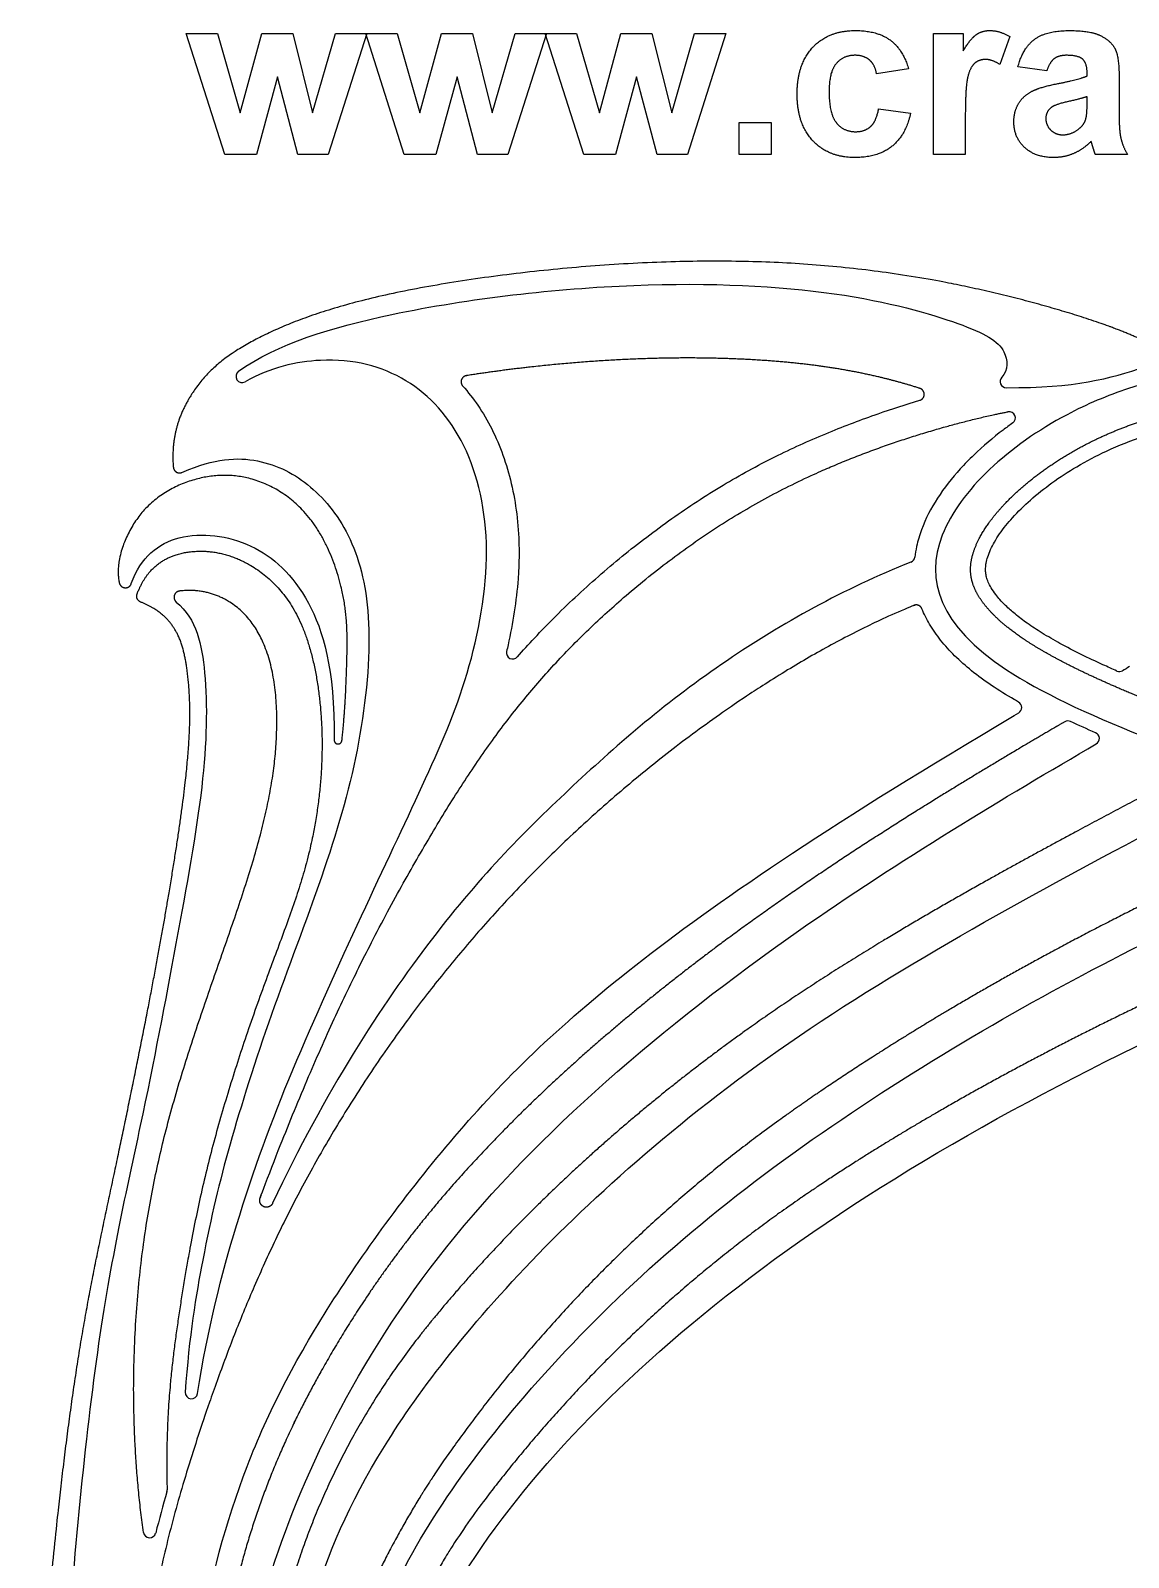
# Model space of a CAD drawing. Header units: millimetres. Extents: x -143 to 143, y -142 to 141.
# Drawn here: x 9.22 to 42.06, y -92.62 to -46.97 of the extents above; entities that cross this region are included whole.
import ezdxf

# ---------------------------------------------------------------- set-up
doc = ezdxf.new("R2010")
doc.units = ezdxf.units.MM
doc.header["$MEASUREMENT"] = 0
doc.layers.add('Layer 03', color=5, linetype='Continuous')

msp = doc.modelspace()

# ---------------------------------------------------------------- linework, layer by layer
at = {"layer": 'Layer 03'}
for p, q in [((15.029, -50.673), (13.875, -47.062)), ((13.875, -47.062), (14.812, -47.062)), ((14.812, -47.062), (15.495, -49.429)), ((15.495, -49.429), (16.137, -47.062)), ((16.137, -47.062), (17.064, -47.062)), ((17.064, -47.062), (17.656, -49.429)), ((17.656, -49.429), (18.341, -47.062)), ((19.276, -47.062), (18.125, -50.673)), ((18.341, -47.062), (19.276, -47.062)), ((20.399, -50.673), (19.245, -47.062)), ((19.245, -47.062), (20.182, -47.062)), ((20.182, -47.062), (20.866, -49.429)), ((20.866, -49.429), (21.507, -47.062)), ((21.507, -47.062), (22.434, -47.062)), ((22.434, -47.062), (23.026, -49.429)), ((23.026, -49.429), (23.711, -47.062)), ((24.647, -47.062), (23.495, -50.673)), ((23.711, -47.062), (24.647, -47.062)), ((25.769, -50.673), (24.616, -47.062)), ((24.616, -47.062), (25.553, -47.062)), ((25.553, -47.062), (26.236, -49.429)), ((26.236, -49.429), (26.877, -47.062)), ((26.877, -47.062), (27.805, -47.062)), ((27.805, -47.062), (28.397, -49.429)), ((28.397, -49.429), (29.082, -47.062)), ((30.017, -47.062), (28.866, -50.673)), ((29.082, -47.062), (30.017, -47.062)), ((36.221, -50.673), (36.221, -47.062)), ((36.221, -47.062), (37.116, -47.062)), ((37.116, -47.062), (37.116, -47.572)), ((38.505, -47.151), (38.211, -47.989)), ((16.606, -48.351), (15.976, -50.673)), ((17.218, -50.673), (16.606, -48.351)), ((21.977, -48.351), (21.346, -50.673)), ((22.588, -50.673), (21.977, -48.351)), ((27.347, -48.351), (26.716, -50.673)), ((27.959, -50.673), (27.347, -48.351)), ((35.48, -48.112), (34.523, -48.266)), ((39.616, -48.173), (38.752, -48.05)), ((40.819, -48.328), (40.819, -48.231)), ((41.776, -48.364), (41.776, -49.483)), ((40.819, -49.135), (40.819, -48.945)), ((30.418, -50.673), (30.418, -49.717)), ((30.418, -49.717), (31.375, -49.717)), ((31.375, -49.717), (31.375, -50.673)), ((34.585, -49.315), (35.542, -49.439)), ((37.177, -49.556), (37.177, -50.673)), ((15.976, -50.673), (15.029, -50.673)), ((18.125, -50.673), (17.218, -50.673)), ((21.346, -50.673), (20.399, -50.673)), ((23.495, -50.673), (22.588, -50.673)), ((26.716, -50.673), (25.769, -50.673)), ((28.866, -50.673), (27.959, -50.673)), ((31.375, -50.673), (30.418, -50.673)), ((37.177, -50.673), (36.221, -50.673)), ((42.023, -50.673), (41.066, -50.673)), ((13.748, -60.181), (13.955, -60.096)), ((38.638, -67.451), (38.774, -67.37))]:
    msp.add_line(p, q, dxfattribs=at)
for centre, start, end in [((15.55, -57.308), 125.6179, 299.9213), ((38.403, -57.46), 137.6598, 269.6829), ((38.488, -58.55), 305.3373, 100.9566), ((35.483, -62.688), 291.5655, 353.2692), ((23.64, -65.572), 166.765, 318.6451), ((41.787, -65.946), 246.2946, 300.1045), ((38.679, -67.21), 300.5182, 60.4254), ((40.243, -67.795), 65.0332, 120.3146), ((41, -68.135), 300.2294, 66.5635), ((14.034, -87.688), 176.1477, 351.2924), ((13.119, -90.599), 343.9608, 1.516), ((12.783, -91.841), 187.9134, 345.8162)]:
    msp.add_arc(centre, 0.186, start, end, dxfattribs=at)
for points, degree in [([(32.616, -47.471), (33.085, -46.97), (33.884, -46.97)], 2), ([(33.884, -46.97), (34.539, -46.97), (34.925, -47.252)], 2), ([(37.508, -47.09), (37.682, -46.97), (37.903, -46.97)], 2), ([(37.903, -46.97), (38.215, -46.97), (38.505, -47.151)], 2), ([(39.245, -47.234), (39.595, -46.97), (40.286, -46.97)], 2), ([(40.286, -46.97), (40.912, -46.97), (41.219, -47.121)], 2), ([(32.147, -48.871), (32.147, -47.972), (32.616, -47.471)], 2), ([(34.925, -47.252), (35.311, -47.534), (35.48, -48.112)], 2), ([(37.116, -47.572), (37.334, -47.211), (37.508, -47.09)], 2), ([(38.752, -48.05), (38.895, -47.499), (39.245, -47.234)], 2), ([(41.219, -47.121), (41.526, -47.273), (41.651, -47.507)], 2), ([(33.877, -47.71), (33.524, -47.71), (33.314, -47.961)], 2), ([(34.309, -47.85), (34.143, -47.71), (33.877, -47.71)], 2), ([(34.523, -48.266), (34.476, -47.99), (34.309, -47.85)], 2), ([(37.785, -47.834), (37.594, -47.834), (37.462, -47.944)], 2), ([(38.211, -47.989), (37.982, -47.834), (37.785, -47.834)], 2), ([(39.833, -47.813), (39.699, -47.916), (39.616, -48.173)], 2), ([(40.208, -47.71), (39.968, -47.71), (39.833, -47.813)], 2), ([(40.691, -47.83), (40.563, -47.71), (40.208, -47.71)], 2), ([(40.819, -48.231), (40.819, -47.95), (40.691, -47.83)], 2), ([(41.651, -47.507), (41.776, -47.74), (41.776, -48.364)], 2), ([(33.314, -47.961), (33.103, -48.212), (33.103, -48.8)], 2), ([(37.253, -48.345), (37.177, -48.634), (37.177, -49.556)], 2), ([(37.462, -47.944), (37.329, -48.055), (37.253, -48.345)], 2), ([(39.913, -48.562), (40.567, -48.437), (40.819, -48.328)], 2), ([(33.103, -48.8), (33.103, -49.455), (33.319, -49.724)], 2), ([(38.771, -49.152), (38.914, -48.913), (39.171, -48.785)], 2), ([(39.171, -48.785), (39.428, -48.657), (39.913, -48.562)], 2), ([(32.616, -50.263), (32.147, -49.76), (32.147, -48.871)], 2), ([(38.628, -49.698), (38.628, -49.392), (38.771, -49.152)], 2), ([(39.764, -49.257), (39.585, -49.39), (39.585, -49.594)], 2), ([(40.262, -49.091), (39.881, -49.176), (39.764, -49.257)], 2), ([(40.819, -48.945), (40.643, -49.006), (40.262, -49.091)], 2), ([(40.784, -49.601), (40.819, -49.478), (40.819, -49.135)], 2), ([(33.319, -49.724), (33.534, -49.994), (33.897, -49.994)], 2), ([(34.341, -49.841), (34.513, -49.689), (34.585, -49.315)], 2), ([(35.542, -49.439), (35.396, -50.096), (34.983, -50.431)], 2), ([(38.949, -50.463), (38.628, -50.161), (38.628, -49.698)], 2), ([(39.585, -49.594), (39.585, -49.795), (39.728, -49.941)], 2), ([(40.565, -49.917), (40.732, -49.788), (40.784, -49.601)], 2), ([(41.776, -49.483), (41.776, -49.961), (41.828, -50.187)], 2), ([(33.897, -49.994), (34.168, -49.994), (34.341, -49.841)], 2), ([(39.728, -49.941), (39.871, -50.087), (40.093, -50.087)], 2), ([(40.093, -50.087), (40.341, -50.087), (40.565, -49.917)], 2), ([(41.828, -50.187), (41.88, -50.414), (42.023, -50.673)], 2), ([(33.874, -50.766), (33.085, -50.766), (32.616, -50.263)], 2), ([(34.983, -50.431), (34.569, -50.766), (33.874, -50.766)], 2), ([(39.825, -50.766), (39.269, -50.766), (38.949, -50.463)], 2), ([(40.419, -50.645), (40.14, -50.766), (39.825, -50.766)], 2), ([(40.941, -50.282), (40.697, -50.524), (40.419, -50.645)], 2), ([(40.975, -50.394), (40.951, -50.309), (40.941, -50.282)], 2), ([(41.066, -50.673), (41.029, -50.579), (40.975, -50.394)], 2), ([(42.09, -65.986), (42.02, -66.026), (41.95, -66.067), (41.88, -66.107)], 3), ([(41.074, -67.964), (40.822, -67.854), (40.571, -67.742), (40.322, -67.626)], 3), ([(13.298, -90.65), (13.18, -91.061), (13.068, -91.473), (12.964, -91.887)], 3)]:
    msp.add_open_spline(points, degree=degree, dxfattribs=at)
for points, weights, knots in [([(42.425, -56.199), (41.344, -55.697), (37.398, -54.494), (31.458, -53.728), (24.937, -53.982), (18.833, -54.937), (15.502, -56.298), (14.023, -57.572), (13.407, -59.055), (13.492, -60.024), (13.497, -60.084), (13.529, -60.136), (13.58, -60.167), (13.632, -60.199), (13.692, -60.203), (13.748, -60.181)], [1, 1, 1, 1, 1, 1, 1, 1, 1, 1, 0.928443629022, 0.928443629022, 1, 0.928443629022, 0.928443629022, 1], [749.19377, 749.19377, 749.19377, 749.19377, 754.024009, 758.952433, 763.880857, 768.809281, 773.737705, 778.666129, 783.564544, 783.564544, 783.564544, 783.751573, 783.751573, 783.751573, 783.938601, 783.938601, 783.938601, 783.938601]), ([(35.815, -58.024), (35.897, -58), (35.948, -57.932), (35.949, -57.848), (35.95, -57.763), (35.9, -57.694), (35.82, -57.668), (35.399, -57.532), (34.65, -57.327), (33.593, -57.113), (32.502, -56.949), (31.212, -56.824), (29.641, -56.753), (27.91, -56.757), (26.053, -56.846), (24.15, -57.019), (22.877, -57.189), (22.255, -57.288), (22.186, -57.299), (22.132, -57.343), (22.108, -57.409), (22.085, -57.475), (22.098, -57.544), (22.145, -57.596)], [1, 0.870298419786, 0.870298419786, 1, 0.870298419786, 0.870298419786, 1, 1, 1, 1, 1, 1, 1, 1, 1, 1, 1, 1, 0.90637621817, 0.90637621817, 1, 0.90637621817, 0.90637621817, 1], [116.229895, 116.229895, 116.229895, 116.229895, 116.483641, 116.483641, 116.483641, 116.737388, 116.737388, 116.737388, 118.161091, 119.235372, 120.207094, 121.710956, 123.405312, 125.268853, 127.281373, 129.390352, 131.416872, 131.416872, 131.416872, 131.631424, 131.631424, 131.631424, 131.845976, 131.845976, 131.845976, 131.845976]), ([(16.462, -82.029), (16.413, -82.133), (16.305, -82.175), (16.199, -82.13), (16.092, -82.085), (16.046, -81.979), (16.087, -81.87), (17.89, -77.069), (20.968, -71.092), (24.637, -65.689), (30.504, -60.92), (35.395, -59.089), (37.742, -58.505), (38.453, -58.367)], [1, 0.814088244332, 0.814088244332, 1, 0.814088244332, 0.814088244332, 1, 1, 1, 1, 1, 1, 1, 1], [216.807818, 216.807818, 216.807818, 216.807818, 217.142266, 217.142266, 217.142266, 217.476714, 217.476714, 217.476714, 225.363481, 233.394288, 241.425095, 249.455902, 253.058986, 253.058986, 253.058986, 253.058986]), ([(88.388, -110.765), (89.4, -108.72), (90.439, -105.612), (90.793, -102.133), (90.42, -98.234), (89.32, -94.931), (87.752, -92.141), (86.81, -90.903), (84.013, -87.223), (80.644, -84.059), (76.798, -81.497), (76.375, -81.216), (75.018, -80.337), (72.651, -78.93), (69.669, -77.321), (66.619, -75.818), (64.056, -74.66), (62.137, -73.85), (60.761, -73.294), (58.947, -72.59), (56.926, -71.856), (55.388, -71.328), (54.803, -71.131), (54.478, -71.021), (53.285, -70.623), (51.255, -69.964), (48.694, -69.142), (46.268, -68.337), (44.163, -67.59), (42.609, -66.989), (41.511, -66.525), (40.674, -66.142), (39.925, -65.764), (39.274, -65.395), (38.726, -65.035), (38.287, -64.692), (37.99, -64.411), (37.764, -64.155), (37.592, -63.921), (37.448, -63.651), (37.364, -63.4), (37.329, -63.159), (37.336, -62.915), (37.389, -62.639), (37.497, -62.342), (37.658, -62.025), (37.946, -61.58), (38.429, -61.016), (39.148, -60.374), (40.017, -59.758), (41.095, -59.156), (41.916, -58.823), (42.385, -58.669), (42.808, -58.531), (43.305, -58.403), (43.81, -58.315), (43.876, -58.304)], [1, 1, 1, 1, 1, 1, 1, 1, 0.990766813708, 0.990766813708, 1, 1, 1, 1, 1, 1, 1, 1, 1, 1, 1, 1, 1, 1, 1, 1, 1, 1, 1, 1, 1, 1, 1, 1, 1, 1, 1, 1, 1, 1, 1, 1, 1, 1, 1, 1, 1, 1, 1, 1, 1, 1, 1, 1, 1, 1, 1], [2855.992155, 2855.992155, 2855.992155, 2855.992155, 2861.241616, 2866.615759, 2871.989901, 2877.364044, 2880.536581, 2880.536581, 2880.536581, 2895.346092, 2895.346092, 2895.346092, 2896.978195, 2900.55086, 2904.208584, 2907.881336, 2911.496425, 2913.259358, 2914.587327, 2916.274113, 2919.521026, 2921.508704, 2921.508704, 2921.508704, 2922.611676, 2925.559638, 2928.377342, 2931.272519, 2933.786556, 2935.565778, 2936.634862, 2937.62506, 2938.528023, 2939.333907, 2940.034612, 2940.635463, 2941.125573, 2941.348614, 2941.736048, 2942.057285, 2942.331706, 2942.583508, 2942.837847, 2943.115924, 2943.48469, 2943.851526, 2944.260241, 2945.18907, 2946.234823, 2947.35739, 2948.614535, 2950.202086, 2950.202086, 2950.202086, 2951.634914, 2951.851317, 2951.851317, 2951.851317, 2951.851317]), ([(18.302, -68.18), (18.301, -68.246), (18.346, -68.294), (18.412, -68.297), (18.478, -68.301), (18.528, -68.258), (18.535, -68.193), (18.63, -67.288), (18.701, -65.585), (18.701, -63.857), (17.778, -61.427), (15.949, -60.193), (14.014, -60.241), (12.279, -61.315), (11.752, -62.918), (11.877, -63.483), (11.896, -63.567), (11.962, -63.623), (12.048, -63.628), (12.134, -63.634), (12.206, -63.586), (12.235, -63.505)], [1, 0.816199644431, 0.816199644431, 1, 0.816199644431, 0.816199644431, 1, 1, 1, 1, 1, 1, 1, 1, 1, 1, 0.865905252042, 0.865905252042, 1, 0.865905284012, 0.865905252042, 0.999999904088], [43.326975, 43.326975, 43.326975, 43.326975, 43.517771, 43.517771, 43.517771, 43.708567, 43.708567, 43.708567, 45.846446, 48.466065, 51.085684, 53.705304, 56.324923, 58.944542, 60.980835, 60.980835, 60.980835, 61.238996, 61.238996, 61.238996, 61.497157, 61.497157, 61.497157, 61.497157]), ([(12.516, -64.056), (12.416, -64.017), (12.371, -63.919), (12.408, -63.818), (12.744, -62.891), (14.165, -62.284), (16.104, -62.915), (17.556, -64.65), (18.108, -68.122), (17.643, -71.867), (16.196, -75.368), (14.464, -80.629), (13.589, -85.466), (13.25, -88.482), (13.306, -90.594)], [1, 0.809818097793, 0.809818097793, 1, 1, 1, 1, 1, 1, 1, 1, 1, 1, 1, 1], [675.838644, 675.838644, 675.838644, 675.838644, 676.148469, 676.148469, 676.148469, 679.979282, 684.046053, 688.112824, 692.179595, 696.246366, 700.313137, 704.379907, 708.446678, 712.38122, 712.38122, 712.38122, 712.38122]), ([(12.598, -91.867), (12.204, -89.033), (12.29, -83.478), (13.804, -77.586), (16.112, -71.544), (16.799, -67.683), (16.238, -64.469), (14.57, -63.615), (13.676, -63.726), (13.6, -63.735), (13.542, -63.785), (13.52, -63.859), (13.499, -63.932), (13.521, -64.005), (13.58, -64.054)], [1, 1, 1, 1, 1, 1, 1, 1, 1, 0.890555569868, 0.890555569868, 1, 0.890555569868, 0.890555569868, 1], [714.368273, 714.368273, 714.368273, 714.368273, 719.813712, 725.524413, 731.235113, 736.945814, 742.656515, 747.570204, 747.570204, 747.570204, 747.802663, 747.802663, 747.802663, 748.035122, 748.035122, 748.035122, 748.035122]), ([(12.918, -119.186), (14.3, -120.135), (15.498, -122.959), (16.001, -125.773), (16.091, -129.51), (15.415, -132.938), (15.402, -133.008), (15.354, -133.061), (15.285, -133.081), (15.217, -133.101), (15.148, -133.083), (15.098, -133.032), (13.264, -131.124), (11.065, -126.72), (9.508, -119.032), (9.194, -110.966), (9.225, -102.349), (9.551, -96.243), (10.113, -90.343), (10.804, -85.381), (11.777, -80.957), (12.864, -75.648), (13.576, -71.59), (14, -68.453), (14.019, -66.164), (13.583, -64.469), (12.516, -64.056)], [1, 1, 1, 1, 1, 1, 0.903317658498, 0.903317658498, 1, 0.903317658498, 0.903317658498, 1, 1, 1, 1, 1, 1, 1, 1, 1, 1, 1, 1, 1, 1, 1, 1], [582.534836, 582.534836, 582.534836, 582.534836, 587.936131, 593.405945, 598.700952, 598.700952, 598.700952, 598.919068, 598.919068, 598.919068, 599.137184, 599.137184, 599.137184, 604.826718, 610.767872, 616.709025, 622.650179, 628.591332, 634.532486, 640.473639, 646.414793, 652.355946, 658.2971, 664.238253, 670.179407, 675.838644, 675.838644, 675.838644, 675.838644]), ([(35.881, -64.257), (35.862, -64.21), (35.827, -64.175), (35.781, -64.156), (35.734, -64.136), (35.684, -64.136), (35.638, -64.155), (32.028, -65.639), (24.514, -70.986), (17.668, -80.119), (14.391, -87.993), (12.319, -95.448), (12.681, -101.444), (13.427, -105.14), (15.188, -108.708), (16.11, -110.356)], [1, 0.949182011851, 0.949182011851, 1, 0.949182011851, 0.949182011851, 1, 1, 1, 1, 1, 1, 1, 1, 1, 1], [2420.51164, 2420.51164, 2420.51164, 2420.51164, 2420.668831, 2420.668831, 2420.668831, 2420.826022, 2420.826022, 2420.826022, 2429.403557, 2438.136847, 2446.870137, 2455.603427, 2464.336717, 2473.070007, 2480.866311, 2480.866311, 2480.866311, 2480.866311]), ([(40.149, -67.634), (39.902, -67.778), (38.892, -68.37), (36.262, -69.94), (33.098, -71.949), (29.972, -74.164), (27.681, -75.935), (25.502, -77.786), (23.472, -79.708), (21.916, -81.38), (20.778, -82.754), (19.261, -84.749), (18.141, -86.56), (17.367, -88.062), (17.339, -88.117), (15.601, -91.512), (14.707, -95.22), (14.707, -99.035), (14.707, -99.694), (14.816, -101.566), (15.283, -104.835), (16.669, -108.736), (18.545, -111.758), (18.579, -111.813), (18.632, -111.851), (18.695, -111.865), (18.758, -111.88), (18.822, -111.87), (18.877, -111.835), (18.932, -111.801), (18.97, -111.748), (18.985, -111.685), (18.999, -111.622), (18.989, -111.558), (18.954, -111.503)], [1, 1, 1, 1, 1, 1, 1, 1, 1, 1, 1, 1, 1, 1, 1, 0.981439724359, 0.981439724359, 1, 1, 1, 1, 1, 1, 0.949155318937, 0.949155318937, 1, 0.949155318937, 0.949155318937, 1, 0.949155318937, 0.949155318937, 1, 0.949155318937, 0.949155318937, 1], [123.832157, 123.832157, 123.832157, 123.832157, 124.751322, 127.601629, 133.693717, 136.810822, 139.93141, 143.011761, 146.012309, 148.928619, 150.357441, 151.75649, 156.994406, 157.192883, 157.192883, 157.192883, 169.357258, 169.357258, 169.357258, 172.548382, 178.943109, 185.053724, 185.053724, 185.053724, 185.257058, 185.257058, 185.257058, 185.460392, 185.460392, 185.460392, 185.663726, 185.663726, 185.663726, 185.867061, 185.867061, 185.867061, 185.867061]), ([(43.863, -69.131), (43.519, -69.313), (42.82, -69.681), (40.586, -70.862), (37.913, -72.306), (34.863, -74.077), (32.825, -75.345), (30.897, -76.643), (28.522, -78.386), (26.207, -80.328), (24.164, -82.284), (22.599, -83.91), (21.568, -85.1), (20.981, -85.835), (17.924, -89.664), (16.233, -94.261), (16.079, -99.158), (16.043, -100.305), (16.131, -103.217), (16.988, -106.886), (18.224, -109.461), (19.214, -111.027), (19.291, -111.149), (19.431, -111.181), (19.553, -111.105), (19.675, -111.03), (19.709, -110.89), (19.635, -110.767)], [1, 1, 1, 1, 1, 1, 1, 1, 1, 1, 1, 1, 1, 1, 0.965900756815, 0.965900756815, 1, 1, 1, 1, 1, 1, 0.806958120396, 0.806958120396, 1, 0.806958120396, 0.806958120396, 1], [72.774097, 72.774097, 72.774097, 72.774097, 74.026841, 75.31777, 80.907731, 83.806347, 86.669798, 88.632806, 91.287629, 96.150634, 98.350382, 100.388756, 103.415676, 103.415676, 103.415676, 118.914006, 118.914006, 118.914006, 122.943259, 128.733476, 133.687941, 133.687941, 133.687941, 134.101876, 134.101876, 134.101876, 134.515811, 134.515811, 134.515811, 134.515811]), ([(48, -70.537), (47.735, -70.654), (46.143, -71.359), (43.202, -72.715), (39.782, -74.472), (37.002, -76.048), (34.858, -77.352), (33.3, -78.369), (32.429, -78.967), (32.226, -79.108), (28.15, -81.942), (24.622, -85.435), (21.748, -89.484), (21.343, -90.054), (20.211, -91.807), (18.4, -95.451), (17.753, -99.496), (17.592, -103.788), (18.535, -107.699), (19.962, -110.431), (19.987, -110.479), (20.029, -110.514), (20.081, -110.53), (20.133, -110.546), (20.187, -110.541), (20.235, -110.516), (20.283, -110.49), (20.318, -110.448), (20.334, -110.396), (20.349, -110.344), (20.344, -110.29), (20.318, -110.242)], [1, 1, 1, 1, 1, 1, 1, 1, 1, 1, 0.990052475412, 0.990052475412, 1, 1, 1, 1, 1, 1, 1, 1, 0.948831107328, 0.948831107328, 1, 0.948831107328, 0.948831107328, 1, 0.948831107328, 0.948831107328, 1, 0.948831107328, 0.948831107328, 1], [72.225837, 72.225837, 72.225837, 72.225837, 73.159985, 77.831939, 82.648909, 85.5328, 88.117237, 90.726222, 91.519797, 91.519797, 91.519797, 107.421636, 107.421636, 107.421636, 110.174285, 116.029578, 121.884872, 127.740165, 133.443113, 133.443113, 133.443113, 133.61367, 133.61367, 133.61367, 133.784227, 133.784227, 133.784227, 133.954783, 133.954783, 133.954783, 134.12534, 134.12534, 134.12534, 134.12534]), ([(52.415, -71.958), (51.677, -72.221), (50.449, -72.672), (48.845, -73.294), (47.47, -73.85), (45.55, -74.66), (42.988, -75.818), (39.937, -77.321), (36.956, -78.93), (34.588, -80.337), (33.231, -81.216), (32.809, -81.497), (28.962, -84.059), (25.593, -87.223), (22.796, -90.903), (21.855, -92.141), (20.287, -94.931), (19.186, -98.234), (18.814, -102.133), (19.167, -105.612), (20.206, -108.72), (21.218, -110.765)], [1, 1, 1, 1, 1, 1, 1, 1, 1, 1, 1, 1, 0.990766813708, 0.990766813708, 1, 1, 1, 1, 1, 1, 1, 1], [2272.891322, 2272.891322, 2272.891322, 2272.891322, 2275.413521, 2277.100308, 2278.428277, 2280.191211, 2283.806301, 2287.479054, 2291.13678, 2294.709446, 2296.341549, 2296.341549, 2296.341549, 2311.151066, 2311.151066, 2311.151066, 2314.323605, 2319.697749, 2325.071894, 2330.446039, 2335.695501, 2335.695501, 2335.695501, 2335.695501])]:
    msp.add_rational_spline(points, weights, degree=3, knots=knots, dxfattribs=at)
for points, knots in [([(15.442, -57.156), (16.595, -56.331), (20.366, -55.19), (27.531, -54.392), (33.663, -54.71), (37.373, -55.799), (38.436, -56.398), (38.466, -57.115), (38.265, -57.335)], [862.379526, 862.379526, 862.379526, 862.379526, 866.101289, 870.933837, 875.766384, 880.598931, 885.431478, 888.85305, 888.85305, 888.85305, 888.85305]), ([(38.402, -57.647), (40.468, -57.658), (42.562, -57.081), (45.93, -55.742), (51.326, -54.81), (54.803, -54.81), (58.281, -54.81), (63.676, -55.742), (67.045, -57.081), (69.138, -57.658), (71.205, -57.647)], [889.313898, 889.313898, 889.313898, 889.313898, 895.174652, 901.288487, 907.402321, 907.402321, 907.402321, 913.516156, 919.629991, 925.490745, 925.490745, 925.490745, 925.490745]), ([(14.219, -87.716), (14.514, -85.79), (15.414, -82.302), (16.965, -78.122), (19.187, -73.269), (21.007, -69.432), (22.392, -66.306), (23.102, -62.405), (22.348, -59.169), (20.578, -57.227), (18.263, -56.621), (16.387, -57.042), (15.643, -57.469)], [820.539214, 820.539214, 820.539214, 820.539214, 824.322573, 828.615074, 832.907576, 837.200077, 841.492578, 845.785079, 850.077581, 854.370082, 858.662583, 861.771093, 861.771093, 861.771093, 861.771093]), ([(44.62, -57.166), (43.776, -57.221), (42.907, -57.396), (42.059, -57.673), (41.429, -57.879), (38.996, -58.911), (35.536, -62.048), (36.825, -66.103), (45.948, -69.405), (52.42, -71.428), (54.803, -72.237), (56.864, -72.937), (63.661, -75.387), (76.754, -81.882), (86.902, -91.015), (90.765, -99.504), (90.06, -106.534), (87.601, -111.078)], [2953.641811, 2953.641811, 2953.641811, 2953.641811, 2958.378445, 2958.378445, 2958.378445, 2961.895288, 2972.198676, 2982.502065, 2992.805454, 2998.331195, 2998.331195, 2998.331195, 3003.108843, 3013.412231, 3023.71562, 3034.019009, 3044.210776, 3044.210776, 3044.210776, 3044.210776]), ([(22.145, -57.596), (22.308, -57.778), (22.628, -58.187), (23.034, -58.88), (23.368, -59.666), (23.617, -60.518), (23.778, -61.427), (23.834, -62.215), (23.831, -62.862), (23.796, -63.524), (23.7, -64.353), (23.563, -65.075), (23.474, -65.465), (23.459, -65.53)], [131.845976, 131.845976, 131.845976, 131.845976, 132.632673, 133.512817, 134.42627, 135.376673, 136.366265, 137.392155, 137.916934, 138.450346, 139.525024, 140.599333, 140.814043, 140.814043, 140.814043, 140.814043]), ([(23.78, -65.696), (23.947, -65.506), (24.529, -64.864), (25.587, -63.815), (26.992, -62.599), (28.472, -61.483), (29.997, -60.495), (31.541, -59.662), (33.063, -58.978), (34.483, -58.443), (35.398, -58.149), (35.815, -58.024)], [141.344204, 141.344204, 141.344204, 141.344204, 142.157233, 144.133377, 146.137066, 148.135499, 150.096848, 151.984411, 153.777135, 155.464565, 156.868342, 156.868342, 156.868342, 156.868342]), ([(38.596, -58.702), (38.499, -58.771), (38.093, -59.068), (37.56, -59.518), (36.896, -60.197), (36.325, -60.919), (35.907, -61.719), (35.727, -62.327), (35.68, -62.603), (35.668, -62.71)], [181.109962, 181.109962, 181.109962, 181.109962, 181.493015, 182.72981, 183.351947, 184.547815, 185.68418, 186.238529, 186.584213, 186.584213, 186.584213, 186.584213]), ([(41.712, -66.117), (41.572, -66.055), (40.995, -65.797), (40.242, -65.429), (39.494, -65), (39.045, -64.707), (38.681, -64.432), (38.41, -64.192), (38.22, -63.995), (38.075, -63.82), (37.955, -63.647), (37.864, -63.47), (37.811, -63.317), (37.785, -63.176), (37.781, -63.034), (37.799, -62.876), (37.848, -62.689), (37.932, -62.479), (38.052, -62.248), (38.259, -61.923), (38.607, -61.492), (39.131, -60.981), (39.776, -60.47), (40.535, -59.976), (41.452, -59.494), (42.14, -59.222), (42.524, -59.097), (42.761, -59.019), (43.001, -58.951), (43.242, -58.892)], [41.517831, 41.517831, 41.517831, 41.517831, 42.010756, 43.552191, 44.214693, 44.785056, 45.276158, 45.684332, 45.948335, 46.154872, 46.416973, 46.625672, 46.791868, 46.939134, 47.085455, 47.247137, 47.449179, 47.706472, 47.975818, 48.285833, 48.94646, 49.755463, 50.638022, 51.592709, 52.668413, 53.969299, 53.969299, 53.969299, 54.807533, 54.807533, 54.807533, 54.807533]), ([(13.955, -60.096), (14.86, -59.728), (16.201, -59.716), (17.732, -60.566), (18.941, -62.163), (19.499, -64.667), (19.101, -68.506), (18.015, -72.185), (16.363, -76.418), (15.098, -80.438), (14.447, -83.151), (13.961, -85.998), (13.848, -87.676)], [784.217493, 784.217493, 784.217493, 784.217493, 787.871358, 791.525223, 795.179088, 798.832953, 802.486819, 806.140684, 809.794549, 813.448414, 817.102279, 819.927844, 819.927844, 819.927844, 819.927844]), ([(12.235, -63.505), (12.519, -62.706), (13.59, -61.866), (15.915, -62.167), (17.607, -63.732), (18.316, -66.012), (18.302, -68.18)], [30.715076, 30.715076, 30.715076, 30.715076, 33.782393, 37.021895, 40.261397, 43.326975, 43.326975, 43.326975, 43.326975]), ([(35.551, -62.861), (33.549, -63.653), (29.521, -65.918), (25.402, -69.508), (21.481, -73.401), (18.038, -78.675), (16.462, -82.029)], [186.799599, 186.799599, 186.799599, 186.799599, 193.707916, 201.514734, 209.321552, 216.807818, 216.807818, 216.807818, 216.807818]), ([(13.58, -64.054), (14.192, -64.563), (14.531, -66.22), (14.478, -69.319), (13.596, -74.162), (12.565, -79.615), (11.16, -85.618), (10.115, -96.85), (10.053, -103.48), (10.885, -111.829), (12.422, -117.728), (12.845, -119.088)], [748.035122, 748.035122, 748.035122, 748.035122, 753.816358, 760.565437, 767.314516, 774.063594, 780.812673, 787.561752, 794.310831, 801.059909, 807.705451, 807.705451, 807.705451, 807.705451]), ([(38.771, -67.048), (38.728, -67.023), (38.451, -66.864), (37.971, -66.567), (37.372, -66.13), (36.862, -65.679), (36.438, -65.213), (36.109, -64.741), (35.945, -64.414), (35.881, -64.257)], [2416.121756, 2416.121756, 2416.121756, 2416.121756, 2416.283196, 2417.148141, 2417.939816, 2418.665594, 2419.337217, 2419.96602, 2420.51164, 2420.51164, 2420.51164, 2420.51164]), ([(18.312, -112.467), (17.329, -111.077), (16.094, -108.745), (14.375, -104.668), (13.945, -99.966), (14.093, -95.148), (15.544, -89.756), (17.927, -85.196), (21.919, -79.737), (26.688, -75.081), (33.308, -70.592), (38.638, -67.451)], [2354.859692, 2354.859692, 2354.859692, 2354.859692, 2360.989009, 2367.821012, 2374.653014, 2381.485017, 2388.31702, 2395.149023, 2401.981026, 2408.813028, 2415.645031, 2415.645031, 2415.645031, 2415.645031]), ([(18.954, -111.503), (17.962, -109.916), (16.127, -106.056), (15.231, -100.631), (15.578, -93.936), (20.633, -83.136), (30.988, -74.289), (38.394, -69.869), (41.094, -68.296)], [185.867061, 185.867061, 185.867061, 185.867061, 195.664724, 205.968113, 216.271502, 226.574891, 236.87828, 244.626412, 244.626412, 244.626412, 244.626412]), ([(19.635, -110.767), (18.279, -108.53), (16.162, -102.525), (16.912, -95.517), (19.166, -89.873), (23.557, -83.996), (31.823, -76.699), (40.752, -71.956), (44.483, -69.989), (44.899, -69.77)], [134.515811, 134.515811, 134.515811, 134.515811, 135.46339, 137.606247, 138.749105, 139.891962, 141.034819, 142.177676, 142.326287, 142.326287, 142.326287, 142.326287]), ([(20.318, -110.242), (18.906, -107.623), (17.824, -102.6), (18.656, -95.897), (22.15, -89.487), (29.319, -82.052), (39.341, -75.668), (45.599, -72.733), (48.933, -71.271), (49.115, -71.192)], [134.12534, 134.12534, 134.12534, 134.12534, 135.235825, 136.378683, 137.52154, 138.664397, 139.807254, 140.950112, 141.016164, 141.016164, 141.016164, 141.016164]), ([(22.006, -111.078), (19.546, -106.534), (18.841, -99.504), (22.705, -91.015), (32.852, -81.882), (45.465, -75.626), (51.899, -73.245), (53.588, -72.655)], [3177.641111, 3177.641111, 3177.641111, 3177.641111, 3187.832877, 3198.136266, 3208.439655, 3218.743044, 3222.589381, 3222.589381, 3222.589381, 3222.589381])]:
    msp.add_open_spline(points, degree=3, knots=knots, dxfattribs=at)

doc.saveas('drawing.dxf')
